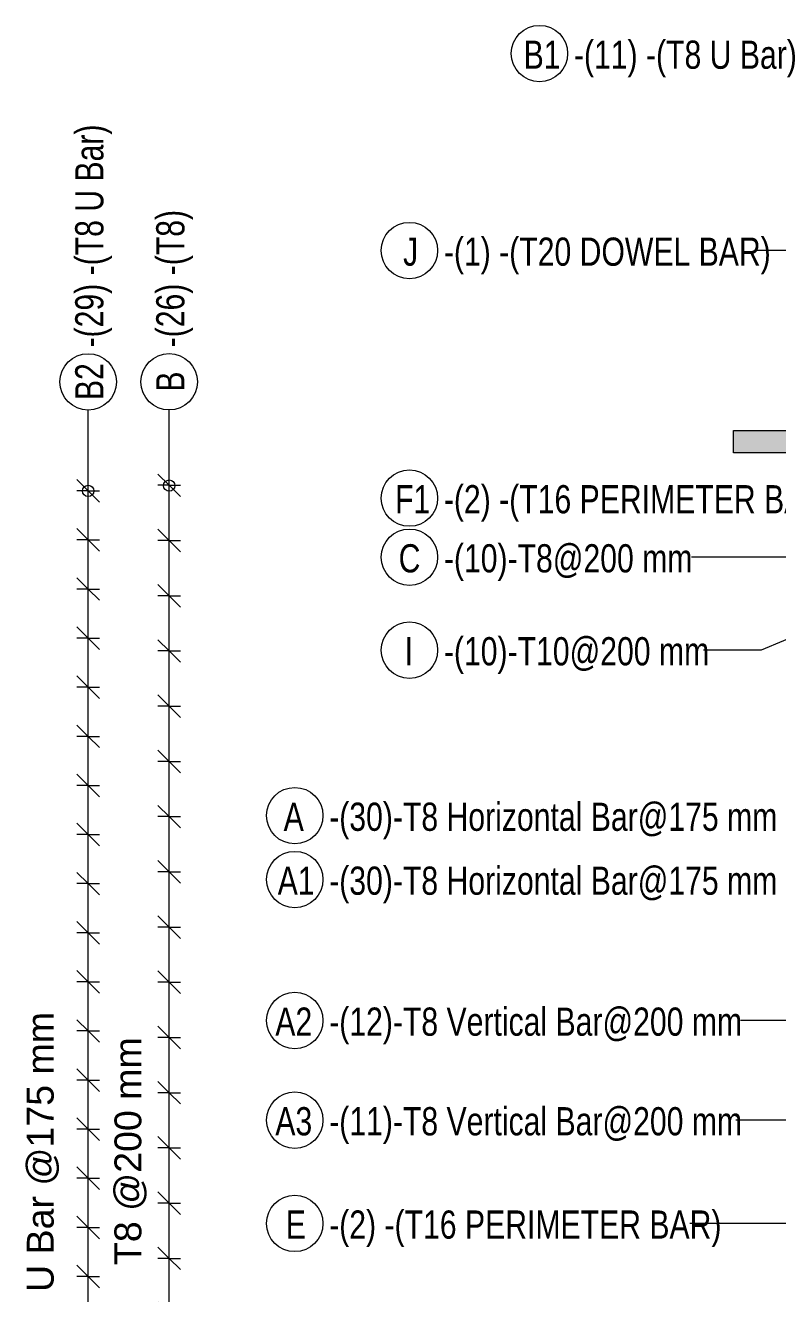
# Model space of a CAD drawing. Header units: millimetres. Extents: x 15401 to 36280, y -2060 to 13564.
# Drawn here: x 15401 to 18068, y 734 to 5231 of the extents above; entities that cross this region are included whole.
import ezdxf

# ---------------------------------------------------------------- set-up
doc = ezdxf.new("R2010")
doc.units = ezdxf.units.MM
for name, color, linetype, lineweight in [('A-ANNO-DIMS', 211, 'Continuous', 9), ('A-ANNO-DIMS-40', 211, 'Continuous', 9), ('G-ANNO-SYMB', 111, 'Continuous', 9), ('S-RBAR-IDEN', 171, 'Continuous', 9)]:
    doc.layers.add(name, color=color, linetype=linetype, lineweight=lineweight)
doc.styles.add('Arial_1', font='arial.ttf', dxfattribs={"height": 95.25})
doc.styles.add('Nirmala UI Semilight', font='NirmalaS.ttf', dxfattribs={"width": 0.8, "height": 100})
doc.dimstyles.new('Arrow_Filled_-_2_5_NI_UI_1', dxfattribs={"dimscale": 304.8, "dimtxt": 104.736395, "dimasz": 0.262467, "dimexe": 0.131234, "dimexo": 0.0625, "dimgap": 0.131234, "dimtad": 1, "dimdec": 4, "dimzin": 0, "dimdsep": 46, "dimtxsty": 'Arial_1', "dimblk1": 'OBLIQUE', "dimblk2": 'OBLIQUE', "dimsah": 1, "dimcen": 0.09, "dimazin": 0, "dimtfac": 1, "dimtdec": 4, "dimtix": 1, "dimtmove": 0, "dimatfit": 3, "dimfxl": 0.131234, "dimfxlon": 1, "dimtvp": 1, "dimtolj": 1, "dimtzin": 0, "dimarcsym": 2})

# ---------------------------------------------------------------- blocks, each defined once
blk = doc.blocks.new('Detail View - M_Section Tail - Filled Horizontal-14034-Elevation Front 1')
at = {"layer": 'G-ANNO-SYMB'}
blk.add_hatch(color=256, dxfattribs=at).paths.add_polyline_path([(18271.9, 3714.8), (18271.9, 3794.8), (17911.9, 3794.8), (17911.9, 3714.8)])
for p, q in [((17911.9, 3714.8), (17911.9, 3794.8)), ((17911.9, 3794.8), (18271.9, 3794.8)), ((18271.9, 3794.8), (18271.9, 3714.8)), ((18271.9, 3714.8), (17911.9, 3714.8))]:
    blk.add_line(p, q, dxfattribs=at)
blk = doc.blocks.new('M_Rebar Tag_rfa MARK - ARROW-794226-Elevation Front 1')
at = {"layer": 'S-RBAR-IDEN'}
blk.add_circle((20794.5, 4678.6), 100, dxfattribs=at)
blk = doc.blocks.new('M_Rebar Tag_rfa Dimension - ARROW-793927-Elevation Front 1')
at = {"layer": 'S-RBAR-IDEN'}
blk.add_circle((16356.2, 2428.7), 100, dxfattribs=at)
blk = doc.blocks.new('M_Rebar Tag_rfa MARK - DOT 1 MM-794228-Elevation Front 1')
at = {"layer": 'S-RBAR-IDEN'}
blk.add_circle((17312.2, -1959.5), 100, dxfattribs=at)
blk = doc.blocks.new('DIMBLOCK103-Elevation Front 1')
at = {"layer": 'A-ANNO-DIMS-40'}
for p, q in [((15910.8, 858.8), (15870.8, 898.8)), ((15910.8, 858.8), (15870.8, 858.8)), ((15910.8, 663), (15910.8, 858.8)), ((15910.8, 858.8), (15950.8, 818.8)), ((15910.8, 858.8), (15950.8, 858.8)), ((15910.8, 663), (15870.8, 703)), ((15910.8, 663), (15870.8, 663)), ((15910.8, 663), (15950.8, 623)), ((15910.8, 663), (15950.8, 663))]:
    blk.add_line(p, q, dxfattribs=at)
blk = doc.blocks.new('_Oblique')
at = {"color": 0, "linetype": 'ByBlock', "lineweight": -2}
blk.add_line((-0.5, -0.5), (0.5, 0.5), dxfattribs=at)
blk = doc.blocks.new('DIMBLOCK104-Elevation Front 1')
at = {"layer": 'A-ANNO-DIMS-40'}
for p, q in [((15910.8, 1054.6), (15870.8, 1094.6)), ((15910.8, 1054.6), (15870.8, 1054.6)), ((15910.8, 858.8), (15910.8, 1054.6)), ((15910.8, 1054.6), (15950.8, 1014.6)), ((15910.8, 1054.6), (15950.8, 1054.6)), ((15910.8, 858.8), (15870.8, 898.8)), ((15910.8, 858.8), (15870.8, 858.8)), ((15910.8, 858.8), (15950.8, 818.8)), ((15910.8, 858.8), (15950.8, 858.8))]:
    blk.add_line(p, q, dxfattribs=at)
blk = doc.blocks.new('DIMBLOCK105-Elevation Front 1')
at = {"layer": 'A-ANNO-DIMS-40'}
for p, q in [((15910.8, 1250.4), (15870.8, 1290.4)), ((15910.8, 1250.4), (15870.8, 1250.4)), ((15910.8, 1054.6), (15910.8, 1250.4)), ((15910.8, 1250.4), (15950.8, 1210.4)), ((15910.8, 1250.4), (15950.8, 1250.4)), ((15910.8, 1054.6), (15870.8, 1094.6)), ((15910.8, 1054.6), (15870.8, 1054.6)), ((15910.8, 1054.6), (15950.8, 1014.6)), ((15910.8, 1054.6), (15950.8, 1054.6))]:
    blk.add_line(p, q, dxfattribs=at)
blk = doc.blocks.new('DIMBLOCK106-Elevation Front 1')
at = {"layer": 'A-ANNO-DIMS-40'}
for p, q in [((15910.8, 1446.2), (15870.8, 1486.2)), ((15910.8, 1446.2), (15870.8, 1446.2)), ((15910.8, 1250.4), (15910.8, 1446.2)), ((15910.8, 1446.2), (15950.8, 1406.2)), ((15910.8, 1446.2), (15950.8, 1446.2)), ((15910.8, 1250.4), (15870.8, 1290.4)), ((15910.8, 1250.4), (15870.8, 1250.4)), ((15910.8, 1250.4), (15950.8, 1210.4)), ((15910.8, 1250.4), (15950.8, 1250.4))]:
    blk.add_line(p, q, dxfattribs=at)
blk = doc.blocks.new('DIMBLOCK107-Elevation Front 1')
at = {"layer": 'A-ANNO-DIMS-40'}
for p, q in [((15910.8, 1642), (15870.8, 1682)), ((15910.8, 1642), (15870.8, 1642)), ((15910.8, 1446.2), (15910.8, 1642)), ((15910.8, 1642), (15950.8, 1602)), ((15910.8, 1642), (15950.8, 1642)), ((15910.8, 1446.2), (15870.8, 1486.2)), ((15910.8, 1446.2), (15870.8, 1446.2)), ((15910.8, 1446.2), (15950.8, 1406.2)), ((15910.8, 1446.2), (15950.8, 1446.2))]:
    blk.add_line(p, q, dxfattribs=at)
blk = doc.blocks.new('DIMBLOCK108-Elevation Front 1')
at = {"layer": 'A-ANNO-DIMS-40'}
for p, q in [((15910.8, 1837.8), (15870.8, 1877.8)), ((15910.8, 1837.8), (15870.8, 1837.8)), ((15910.8, 1642), (15910.8, 1837.8)), ((15910.8, 1837.8), (15950.8, 1797.8)), ((15910.8, 1837.8), (15950.8, 1837.8)), ((15910.8, 1642), (15870.8, 1682)), ((15910.8, 1642), (15870.8, 1642)), ((15910.8, 1642), (15950.8, 1602)), ((15910.8, 1642), (15950.8, 1642))]:
    blk.add_line(p, q, dxfattribs=at)
blk = doc.blocks.new('DIMBLOCK109-Elevation Front 1')
at = {"layer": 'A-ANNO-DIMS-40'}
for p, q in [((15910.8, 2033.6), (15870.8, 2073.6)), ((15910.8, 2033.6), (15870.8, 2033.6)), ((15910.8, 1837.8), (15910.8, 2033.6)), ((15910.8, 2033.6), (15950.8, 1993.6)), ((15910.8, 2033.6), (15950.8, 2033.6)), ((15910.8, 1837.8), (15870.8, 1877.8)), ((15910.8, 1837.8), (15870.8, 1837.8)), ((15910.8, 1837.8), (15950.8, 1797.8)), ((15910.8, 1837.8), (15950.8, 1837.8))]:
    blk.add_line(p, q, dxfattribs=at)
blk = doc.blocks.new('DIMBLOCK110-Elevation Front 1')
at = {"layer": 'A-ANNO-DIMS-40'}
for p, q in [((15910.8, 2229.4), (15870.8, 2269.4)), ((15910.8, 2229.4), (15870.8, 2229.4)), ((15910.8, 2033.6), (15910.8, 2229.4)), ((15910.8, 2229.4), (15950.8, 2189.4)), ((15910.8, 2229.4), (15950.8, 2229.4)), ((15910.8, 2033.6), (15870.8, 2073.6)), ((15910.8, 2033.6), (15870.8, 2033.6)), ((15910.8, 2033.6), (15950.8, 1993.6)), ((15910.8, 2033.6), (15950.8, 2033.6))]:
    blk.add_line(p, q, dxfattribs=at)
blk = doc.blocks.new('DIMBLOCK111-Elevation Front 1')
at = {"layer": 'A-ANNO-DIMS-40'}
for p, q in [((15910.8, 2425.2), (15870.8, 2465.2)), ((15910.8, 2425.2), (15870.8, 2425.2)), ((15910.8, 2229.4), (15910.8, 2425.2)), ((15910.8, 2425.2), (15950.8, 2385.2)), ((15910.8, 2425.2), (15950.8, 2425.2)), ((15910.8, 2229.4), (15870.8, 2269.4)), ((15910.8, 2229.4), (15870.8, 2229.4)), ((15910.8, 2229.4), (15950.8, 2189.4)), ((15910.8, 2229.4), (15950.8, 2229.4))]:
    blk.add_line(p, q, dxfattribs=at)
blk = doc.blocks.new('DIMBLOCK112-Elevation Front 1')
at = {"layer": 'A-ANNO-DIMS-40'}
for p, q in [((15910.8, 2621), (15870.8, 2661)), ((15910.8, 2621), (15870.8, 2621)), ((15910.8, 2425.2), (15910.8, 2621)), ((15910.8, 2621), (15950.8, 2581)), ((15910.8, 2621), (15950.8, 2621)), ((15910.8, 2425.2), (15870.8, 2465.2)), ((15910.8, 2425.2), (15870.8, 2425.2)), ((15910.8, 2425.2), (15950.8, 2385.2)), ((15910.8, 2425.2), (15950.8, 2425.2))]:
    blk.add_line(p, q, dxfattribs=at)
blk = doc.blocks.new('DIMBLOCK113-Elevation Front 1')
at = {"layer": 'A-ANNO-DIMS-40'}
for p, q in [((15910.8, 2816.8), (15870.8, 2856.8)), ((15910.8, 2816.8), (15870.8, 2816.8)), ((15910.8, 2621), (15910.8, 2816.8)), ((15910.8, 2816.8), (15950.8, 2776.8)), ((15910.8, 2816.8), (15950.8, 2816.8)), ((15910.8, 2621), (15870.8, 2661)), ((15910.8, 2621), (15870.8, 2621)), ((15910.8, 2621), (15950.8, 2581)), ((15910.8, 2621), (15950.8, 2621))]:
    blk.add_line(p, q, dxfattribs=at)
blk = doc.blocks.new('DIMBLOCK114-Elevation Front 1')
at = {"layer": 'A-ANNO-DIMS-40'}
for p, q in [((15910.8, 3012.6), (15870.8, 3052.6)), ((15910.8, 3012.6), (15870.8, 3012.6)), ((15910.8, 2816.8), (15910.8, 3012.6)), ((15910.8, 3012.6), (15950.8, 2972.6)), ((15910.8, 3012.6), (15950.8, 3012.6)), ((15910.8, 2816.8), (15870.8, 2856.8)), ((15910.8, 2816.8), (15870.8, 2816.8)), ((15910.8, 2816.8), (15950.8, 2776.8)), ((15910.8, 2816.8), (15950.8, 2816.8))]:
    blk.add_line(p, q, dxfattribs=at)
blk = doc.blocks.new('DIMBLOCK115-Elevation Front 1')
at = {"layer": 'A-ANNO-DIMS-40'}
for p, q in [((15910.8, 3208.4), (15870.8, 3248.4)), ((15910.8, 3208.4), (15870.8, 3208.4)), ((15910.8, 3012.6), (15910.8, 3208.4)), ((15910.8, 3208.4), (15950.8, 3168.4)), ((15910.8, 3208.4), (15950.8, 3208.4)), ((15910.8, 3012.6), (15870.8, 3052.6)), ((15910.8, 3012.6), (15870.8, 3012.6)), ((15910.8, 3012.6), (15950.8, 2972.6)), ((15910.8, 3012.6), (15950.8, 3012.6))]:
    blk.add_line(p, q, dxfattribs=at)
blk = doc.blocks.new('DIMBLOCK116-Elevation Front 1')
at = {"layer": 'A-ANNO-DIMS-40'}
for p, q in [((15910.8, 3404.2), (15870.8, 3444.2)), ((15910.8, 3404.2), (15870.8, 3404.2)), ((15910.8, 3208.4), (15910.8, 3404.2)), ((15910.8, 3404.2), (15950.8, 3364.2)), ((15910.8, 3404.2), (15950.8, 3404.2)), ((15910.8, 3208.4), (15870.8, 3248.4)), ((15910.8, 3208.4), (15870.8, 3208.4)), ((15910.8, 3208.4), (15950.8, 3168.4)), ((15910.8, 3208.4), (15950.8, 3208.4))]:
    blk.add_line(p, q, dxfattribs=at)
blk = doc.blocks.new('DIMBLOCK117-Elevation Front 1')
at = {"layer": 'A-ANNO-DIMS-40'}
for p, q in [((15910.8, 3600), (15870.8, 3640)), ((15910.8, 3600), (15870.8, 3600)), ((15910.8, 3404.2), (15910.8, 3600)), ((15910.8, 3600), (15950.8, 3560)), ((15910.8, 3600), (15950.8, 3600)), ((15910.8, 3404.2), (15870.8, 3444.2)), ((15910.8, 3404.2), (15870.8, 3404.2)), ((15910.8, 3404.2), (15950.8, 3364.2)), ((15910.8, 3404.2), (15950.8, 3404.2))]:
    blk.add_line(p, q, dxfattribs=at)
blk = doc.blocks.new('DIMBLOCK118-Elevation Front 1')
at = {"layer": 'A-ANNO-DIMS-40'}
for p, q in [((15910.8, 3600), (15870.8, 3640)), ((15910.8, 3600), (15870.8, 3600)), ((15910.8, -1295), (15910.8, 3600)), ((15910.8, 3404.2), (15910.8, 3600)), ((15910.8, 3600), (15950.8, 3560)), ((15910.8, 3600), (15950.8, 3600)), ((15910.8, 3404.2), (15870.8, 3444.2)), ((15910.8, 3404.2), (15870.8, 3404.2)), ((15910.8, 3208.4), (15910.8, 3404.2)), ((15910.8, 3404.2), (15950.8, 3364.2)), ((15910.8, 3404.2), (15950.8, 3404.2)), ((15910.8, 3208.4), (15870.8, 3248.4)), ((15910.8, 3208.4), (15870.8, 3208.4)), ((15910.8, 3012.6), (15910.8, 3208.4)), ((15910.8, 3208.4), (15950.8, 3168.4)), ((15910.8, 3208.4), (15950.8, 3208.4)), ((15910.8, 3012.6), (15870.8, 3052.6)), ((15910.8, 3012.6), (15870.8, 3012.6)), ((15910.8, 2816.8), (15910.8, 3012.6)), ((15910.8, 3012.6), (15950.8, 2972.6)), ((15910.8, 3012.6), (15950.8, 3012.6)), ((15910.8, 2816.8), (15870.8, 2856.8)), ((15910.8, 2816.8), (15870.8, 2816.8)), ((15910.8, 2621), (15910.8, 2816.8)), ((15910.8, 2816.8), (15950.8, 2776.8)), ((15910.8, 2816.8), (15950.8, 2816.8)), ((15910.8, 2621), (15870.8, 2661)), ((15910.8, 2621), (15870.8, 2621)), ((15910.8, 2425.2), (15910.8, 2621)), ((15910.8, 2621), (15950.8, 2581)), ((15910.8, 2621), (15950.8, 2621)), ((15910.8, 2425.2), (15870.8, 2465.2)), ((15910.8, 2425.2), (15870.8, 2425.2)), ((15910.8, 2229.4), (15910.8, 2425.2)), ((15910.8, 2425.2), (15950.8, 2385.2)), ((15910.8, 2425.2), (15950.8, 2425.2)), ((15910.8, 2229.4), (15870.8, 2269.4)), ((15910.8, 2229.4), (15870.8, 2229.4)), ((15910.8, 2033.6), (15910.8, 2229.4)), ((15910.8, 2229.4), (15950.8, 2189.4)), ((15910.8, 2229.4), (15950.8, 2229.4)), ((15910.8, 2033.6), (15870.8, 2073.6)), ((15910.8, 2033.6), (15870.8, 2033.6)), ((15910.8, 1837.8), (15910.8, 2033.6)), ((15910.8, 2033.6), (15950.8, 1993.6)), ((15910.8, 2033.6), (15950.8, 2033.6)), ((15910.8, 1837.8), (15870.8, 1877.8)), ((15910.8, 1837.8), (15870.8, 1837.8)), ((15910.8, 1642), (15910.8, 1837.8)), ((15910.8, 1837.8), (15950.8, 1797.8)), ((15910.8, 1837.8), (15950.8, 1837.8)), ((15910.8, 1642), (15870.8, 1682)), ((15910.8, 1642), (15870.8, 1642)), ((15910.8, 1446.2), (15910.8, 1642)), ((15910.8, 1642), (15950.8, 1602)), ((15910.8, 1642), (15950.8, 1642)), ((15910.8, 1446.2), (15870.8, 1486.2)), ((15910.8, 1446.2), (15870.8, 1446.2)), ((15910.8, 1250.4), (15910.8, 1446.2)), ((15910.8, 1446.2), (15950.8, 1406.2)), ((15910.8, 1446.2), (15950.8, 1446.2)), ((15910.8, 1250.4), (15870.8, 1290.4)), ((15910.8, 1250.4), (15870.8, 1250.4)), ((15910.8, 1054.6), (15910.8, 1250.4)), ((15910.8, 1250.4), (15950.8, 1210.4)), ((15910.8, 1250.4), (15950.8, 1250.4)), ((15910.8, 1054.6), (15870.8, 1094.6)), ((15910.8, 1054.6), (15870.8, 1054.6)), ((15910.8, 858.8), (15910.8, 1054.6)), ((15910.8, 1054.6), (15950.8, 1014.6)), ((15910.8, 1054.6), (15950.8, 1054.6)), ((15910.8, 858.8), (15870.8, 898.8)), ((15910.8, 858.8), (15870.8, 858.8)), ((15910.8, 663), (15910.8, 858.8)), ((15910.8, 858.8), (15950.8, 818.8)), ((15910.8, 858.8), (15950.8, 858.8)), ((15910.8, 663), (15870.8, 703)), ((15910.8, 663), (15870.8, 663)), ((15910.8, 467.2), (15910.8, 663)), ((15910.8, 663), (15950.8, 623)), ((15910.8, 663), (15950.8, 663)), ((15910.8, 467.2), (15870.8, 507.2)), ((15910.8, 467.2), (15870.8, 467.2)), ((15910.8, 271.4), (15910.8, 467.2)), ((15910.8, 467.2), (15950.8, 427.2)), ((15910.8, 467.2), (15950.8, 467.2)), ((15910.8, 271.4), (15870.8, 311.4)), ((15910.8, 271.4), (15870.8, 271.4)), ((15910.8, 75.6), (15910.8, 271.4)), ((15910.8, 271.4), (15950.8, 231.4)), ((15910.8, 271.4), (15950.8, 271.4)), ((15910.8, 75.6), (15870.8, 115.6)), ((15910.8, 75.6), (15870.8, 75.6)), ((15910.8, -120.2), (15910.8, 75.6)), ((15910.8, 75.6), (15950.8, 35.6)), ((15910.8, 75.6), (15950.8, 75.6)), ((15910.8, -120.2), (15870.8, -80.2)), ((15910.8, -120.2), (15870.8, -120.2)), ((15910.8, -316), (15910.8, -120.2)), ((15910.8, -120.2), (15950.8, -160.2)), ((15910.8, -120.2), (15950.8, -120.2)), ((15910.8, -316), (15870.8, -276)), ((15910.8, -316), (15870.8, -316)), ((15910.8, -511.8), (15910.8, -316)), ((15910.8, -316), (15950.8, -356)), ((15910.8, -316), (15950.8, -316)), ((15910.8, -511.8), (15870.8, -471.8)), ((15910.8, -511.8), (15870.8, -511.8)), ((15910.8, -707.6), (15910.8, -511.8)), ((15910.8, -511.8), (15950.8, -551.8)), ((15910.8, -511.8), (15950.8, -511.8)), ((15910.8, -707.6), (15870.8, -667.6)), ((15910.8, -707.6), (15870.8, -707.6)), ((15910.8, -903.4), (15910.8, -707.6)), ((15910.8, -707.6), (15950.8, -747.6)), ((15910.8, -707.6), (15950.8, -707.6)), ((15910.8, -903.4), (15870.8, -863.4)), ((15910.8, -903.4), (15870.8, -903.4)), ((15910.8, -1099.2), (15910.8, -903.4)), ((15910.8, -903.4), (15950.8, -943.4)), ((15910.8, -903.4), (15950.8, -903.4)), ((15910.8, -1099.2), (15870.8, -1059.2)), ((15910.8, -1099.2), (15870.8, -1099.2)), ((15910.8, -1295), (15910.8, -1099.2)), ((15910.8, -1099.2), (15950.8, -1139.2)), ((15910.8, -1099.2), (15950.8, -1099.2)), ((15910.8, -1295), (15870.8, -1255)), ((15910.8, -1295), (15870.8, -1295)), ((15910.8, -1295), (15950.8, -1335)), ((15910.8, -1295), (15950.8, -1295))]:
    blk.add_line(p, q, dxfattribs=at)
blk = doc.blocks.new('_None')
blk = doc.blocks.new('DIMBLOCK130-Elevation Front 1')
at = {"layer": 'A-ANNO-DIMS-40'}
for p, q in [((15623.9, 794.5), (15583.9, 834.5)), ((15623.9, 794.5), (15583.9, 794.5)), ((15623.9, 620.4), (15623.9, 794.5)), ((15623.9, 794.5), (15663.9, 754.5)), ((15623.9, 794.5), (15663.9, 794.5)), ((15623.9, 620.4), (15583.9, 660.4)), ((15623.9, 620.4), (15583.9, 620.4)), ((15623.9, 620.4), (15663.9, 580.4)), ((15623.9, 620.4), (15663.9, 620.4))]:
    blk.add_line(p, q, dxfattribs=at)
blk = doc.blocks.new('DIMBLOCK131-Elevation Front 1')
at = {"layer": 'A-ANNO-DIMS-40'}
for p, q in [((15623.9, 968.6), (15583.9, 1008.6)), ((15623.9, 968.6), (15583.9, 968.6)), ((15623.9, 794.5), (15623.9, 968.6)), ((15623.9, 968.6), (15663.9, 928.6)), ((15623.9, 968.6), (15663.9, 968.6)), ((15623.9, 794.5), (15583.9, 834.5)), ((15623.9, 794.5), (15583.9, 794.5)), ((15623.9, 794.5), (15663.9, 754.5)), ((15623.9, 794.5), (15663.9, 794.5))]:
    blk.add_line(p, q, dxfattribs=at)
blk = doc.blocks.new('DIMBLOCK132-Elevation Front 1')
at = {"layer": 'A-ANNO-DIMS-40'}
for p, q in [((15623.9, 1142.8), (15583.9, 1182.8)), ((15623.9, 1142.8), (15583.9, 1142.8)), ((15623.9, 968.6), (15623.9, 1142.8)), ((15623.9, 1142.8), (15663.9, 1102.8)), ((15623.9, 1142.8), (15663.9, 1142.8)), ((15623.9, 968.6), (15583.9, 1008.6)), ((15623.9, 968.6), (15583.9, 968.6)), ((15623.9, 968.6), (15663.9, 928.6)), ((15623.9, 968.6), (15663.9, 968.6))]:
    blk.add_line(p, q, dxfattribs=at)
blk = doc.blocks.new('DIMBLOCK133-Elevation Front 1')
at = {"layer": 'A-ANNO-DIMS-40'}
for p, q in [((15623.9, 1316.9), (15583.9, 1356.9)), ((15623.9, 1316.9), (15583.9, 1316.9)), ((15623.9, 1142.8), (15623.9, 1316.9)), ((15623.9, 1316.9), (15663.9, 1276.9)), ((15623.9, 1316.9), (15663.9, 1316.9)), ((15623.9, 1142.8), (15583.9, 1182.8)), ((15623.9, 1142.8), (15583.9, 1142.8)), ((15623.9, 1142.8), (15663.9, 1102.8)), ((15623.9, 1142.8), (15663.9, 1142.8))]:
    blk.add_line(p, q, dxfattribs=at)
blk = doc.blocks.new('DIMBLOCK134-Elevation Front 1')
at = {"layer": 'A-ANNO-DIMS-40'}
for p, q in [((15623.9, 1491), (15583.9, 1531)), ((15623.9, 1491), (15583.9, 1491)), ((15623.9, 1316.9), (15623.9, 1491)), ((15623.9, 1491), (15663.9, 1451)), ((15623.9, 1491), (15663.9, 1491)), ((15623.9, 1316.9), (15583.9, 1356.9)), ((15623.9, 1316.9), (15583.9, 1316.9)), ((15623.9, 1316.9), (15663.9, 1276.9)), ((15623.9, 1316.9), (15663.9, 1316.9))]:
    blk.add_line(p, q, dxfattribs=at)
blk = doc.blocks.new('DIMBLOCK135-Elevation Front 1')
at = {"layer": 'A-ANNO-DIMS-40'}
for p, q in [((15623.9, 1665.1), (15583.9, 1705.1)), ((15623.9, 1665.1), (15583.9, 1665.1)), ((15623.9, 1491), (15623.9, 1665.1)), ((15623.9, 1665.1), (15663.9, 1625.1)), ((15623.9, 1665.1), (15663.9, 1665.1)), ((15623.9, 1491), (15583.9, 1531)), ((15623.9, 1491), (15583.9, 1491)), ((15623.9, 1491), (15663.9, 1451)), ((15623.9, 1491), (15663.9, 1491))]:
    blk.add_line(p, q, dxfattribs=at)
blk = doc.blocks.new('DIMBLOCK136-Elevation Front 1')
at = {"layer": 'A-ANNO-DIMS-40'}
for p, q in [((15623.9, 1839.3), (15583.9, 1879.3)), ((15623.9, 1839.3), (15583.9, 1839.3)), ((15623.9, 1665.1), (15623.9, 1839.3)), ((15623.9, 1839.3), (15663.9, 1799.3)), ((15623.9, 1839.3), (15663.9, 1839.3)), ((15623.9, 1665.1), (15583.9, 1705.1)), ((15623.9, 1665.1), (15583.9, 1665.1)), ((15623.9, 1665.1), (15663.9, 1625.1)), ((15623.9, 1665.1), (15663.9, 1665.1))]:
    blk.add_line(p, q, dxfattribs=at)
blk = doc.blocks.new('DIMBLOCK137-Elevation Front 1')
at = {"layer": 'A-ANNO-DIMS-40'}
for p, q in [((15623.9, 2013.4), (15583.9, 2053.4)), ((15623.9, 2013.4), (15583.9, 2013.4)), ((15623.9, 1839.3), (15623.9, 2013.4)), ((15623.9, 2013.4), (15663.9, 1973.4)), ((15623.9, 2013.4), (15663.9, 2013.4)), ((15623.9, 1839.3), (15583.9, 1879.3)), ((15623.9, 1839.3), (15583.9, 1839.3)), ((15623.9, 1839.3), (15663.9, 1799.3)), ((15623.9, 1839.3), (15663.9, 1839.3))]:
    blk.add_line(p, q, dxfattribs=at)
blk = doc.blocks.new('DIMBLOCK138-Elevation Front 1')
at = {"layer": 'A-ANNO-DIMS-40'}
for p, q in [((15623.9, 2187.5), (15583.9, 2227.5)), ((15623.9, 2187.5), (15583.9, 2187.5)), ((15623.9, 2013.4), (15623.9, 2187.5)), ((15623.9, 2187.5), (15663.9, 2147.5)), ((15623.9, 2187.5), (15663.9, 2187.5)), ((15623.9, 2013.4), (15583.9, 2053.4)), ((15623.9, 2013.4), (15583.9, 2013.4)), ((15623.9, 2013.4), (15663.9, 1973.4)), ((15623.9, 2013.4), (15663.9, 2013.4))]:
    blk.add_line(p, q, dxfattribs=at)
blk = doc.blocks.new('DIMBLOCK139-Elevation Front 1')
at = {"layer": 'A-ANNO-DIMS-40'}
for p, q in [((15623.9, 2361.6), (15583.9, 2401.6)), ((15623.9, 2361.6), (15583.9, 2361.6)), ((15623.9, 2187.5), (15623.9, 2361.6)), ((15623.9, 2361.6), (15663.9, 2321.6)), ((15623.9, 2361.6), (15663.9, 2361.6)), ((15623.9, 2187.5), (15583.9, 2227.5)), ((15623.9, 2187.5), (15583.9, 2187.5)), ((15623.9, 2187.5), (15663.9, 2147.5)), ((15623.9, 2187.5), (15663.9, 2187.5))]:
    blk.add_line(p, q, dxfattribs=at)
blk = doc.blocks.new('DIMBLOCK140-Elevation Front 1')
at = {"layer": 'A-ANNO-DIMS-40'}
for p, q in [((15623.9, 2535.8), (15583.9, 2575.8)), ((15623.9, 2535.8), (15583.9, 2535.8)), ((15623.9, 2361.6), (15623.9, 2535.8)), ((15623.9, 2535.8), (15663.9, 2495.8)), ((15623.9, 2535.8), (15663.9, 2535.8)), ((15623.9, 2361.6), (15583.9, 2401.6)), ((15623.9, 2361.6), (15583.9, 2361.6)), ((15623.9, 2361.6), (15663.9, 2321.6)), ((15623.9, 2361.6), (15663.9, 2361.6))]:
    blk.add_line(p, q, dxfattribs=at)
blk = doc.blocks.new('DIMBLOCK141-Elevation Front 1')
at = {"layer": 'A-ANNO-DIMS-40'}
for p, q in [((15623.9, 2709.9), (15583.9, 2749.9)), ((15623.9, 2709.9), (15583.9, 2709.9)), ((15623.9, 2535.8), (15623.9, 2709.9)), ((15623.9, 2709.9), (15663.9, 2669.9)), ((15623.9, 2709.9), (15663.9, 2709.9)), ((15623.9, 2535.8), (15583.9, 2575.8)), ((15623.9, 2535.8), (15583.9, 2535.8)), ((15623.9, 2535.8), (15663.9, 2495.8)), ((15623.9, 2535.8), (15663.9, 2535.8))]:
    blk.add_line(p, q, dxfattribs=at)
blk = doc.blocks.new('DIMBLOCK142-Elevation Front 1')
at = {"layer": 'A-ANNO-DIMS-40'}
for p, q in [((15623.9, 2884), (15583.9, 2924)), ((15623.9, 2884), (15583.9, 2884)), ((15623.9, 2709.9), (15623.9, 2884)), ((15623.9, 2884), (15663.9, 2844)), ((15623.9, 2884), (15663.9, 2884)), ((15623.9, 2709.9), (15583.9, 2749.9)), ((15623.9, 2709.9), (15583.9, 2709.9)), ((15623.9, 2709.9), (15663.9, 2669.9)), ((15623.9, 2709.9), (15663.9, 2709.9))]:
    blk.add_line(p, q, dxfattribs=at)
blk = doc.blocks.new('DIMBLOCK143-Elevation Front 1')
at = {"layer": 'A-ANNO-DIMS-40'}
for p, q in [((15623.9, 3058.1), (15583.9, 3098.1)), ((15623.9, 3058.1), (15583.9, 3058.1)), ((15623.9, 2884), (15623.9, 3058.1)), ((15623.9, 3058.1), (15663.9, 3018.1)), ((15623.9, 3058.1), (15663.9, 3058.1)), ((15623.9, 2884), (15583.9, 2924)), ((15623.9, 2884), (15583.9, 2884)), ((15623.9, 2884), (15663.9, 2844)), ((15623.9, 2884), (15663.9, 2884))]:
    blk.add_line(p, q, dxfattribs=at)
blk = doc.blocks.new('DIMBLOCK144-Elevation Front 1')
at = {"layer": 'A-ANNO-DIMS-40'}
for p, q in [((15623.9, 3232.3), (15583.9, 3272.3)), ((15623.9, 3232.3), (15583.9, 3232.3)), ((15623.9, 3058.1), (15623.9, 3232.3)), ((15623.9, 3232.3), (15663.9, 3192.3)), ((15623.9, 3232.3), (15663.9, 3232.3)), ((15623.9, 3058.1), (15583.9, 3098.1)), ((15623.9, 3058.1), (15583.9, 3058.1)), ((15623.9, 3058.1), (15663.9, 3018.1)), ((15623.9, 3058.1), (15663.9, 3058.1))]:
    blk.add_line(p, q, dxfattribs=at)
blk = doc.blocks.new('DIMBLOCK145-Elevation Front 1')
at = {"layer": 'A-ANNO-DIMS-40'}
for p, q in [((15623.9, 3406.4), (15583.9, 3446.4)), ((15623.9, 3406.4), (15583.9, 3406.4)), ((15623.9, 3232.3), (15623.9, 3406.4)), ((15623.9, 3406.4), (15663.9, 3366.4)), ((15623.9, 3406.4), (15663.9, 3406.4)), ((15623.9, 3232.3), (15583.9, 3272.3)), ((15623.9, 3232.3), (15583.9, 3232.3)), ((15623.9, 3232.3), (15663.9, 3192.3)), ((15623.9, 3232.3), (15663.9, 3232.3))]:
    blk.add_line(p, q, dxfattribs=at)
blk = doc.blocks.new('DIMBLOCK146-Elevation Front 1')
at = {"layer": 'A-ANNO-DIMS-40'}
for p, q in [((15623.9, 3580.5), (15583.9, 3620.5)), ((15623.9, 3580.5), (15583.9, 3580.5)), ((15623.9, 3406.4), (15623.9, 3580.5)), ((15623.9, 3580.5), (15663.9, 3540.5)), ((15623.9, 3580.5), (15663.9, 3580.5)), ((15623.9, 3406.4), (15583.9, 3446.4)), ((15623.9, 3406.4), (15583.9, 3406.4)), ((15623.9, 3406.4), (15663.9, 3366.4)), ((15623.9, 3406.4), (15663.9, 3406.4))]:
    blk.add_line(p, q, dxfattribs=at)
blk = doc.blocks.new('DIMBLOCK147-Elevation Front 1')
at = {"layer": 'A-ANNO-DIMS-40'}
for p, q in [((15623.9, 3580.5), (15583.9, 3620.5)), ((15623.9, 3580.5), (15583.9, 3580.5)), ((15623.9, -1295), (15623.9, 3580.5)), ((15623.9, 3406.4), (15623.9, 3580.5)), ((15623.9, 3580.5), (15663.9, 3540.5)), ((15623.9, 3580.5), (15663.9, 3580.5)), ((15623.9, 3406.4), (15583.9, 3446.4)), ((15623.9, 3406.4), (15583.9, 3406.4)), ((15623.9, 3232.3), (15623.9, 3406.4)), ((15623.9, 3406.4), (15663.9, 3366.4)), ((15623.9, 3406.4), (15663.9, 3406.4)), ((15623.9, 3232.3), (15583.9, 3272.3)), ((15623.9, 3232.3), (15583.9, 3232.3)), ((15623.9, 3058.1), (15623.9, 3232.3)), ((15623.9, 3232.3), (15663.9, 3192.3)), ((15623.9, 3232.3), (15663.9, 3232.3)), ((15623.9, 3058.1), (15583.9, 3098.1)), ((15623.9, 3058.1), (15583.9, 3058.1)), ((15623.9, 2884), (15623.9, 3058.1)), ((15623.9, 3058.1), (15663.9, 3018.1)), ((15623.9, 3058.1), (15663.9, 3058.1)), ((15623.9, 2884), (15583.9, 2924)), ((15623.9, 2884), (15583.9, 2884)), ((15623.9, 2709.9), (15623.9, 2884)), ((15623.9, 2884), (15663.9, 2844)), ((15623.9, 2884), (15663.9, 2884)), ((15623.9, 2709.9), (15583.9, 2749.9)), ((15623.9, 2709.9), (15583.9, 2709.9)), ((15623.9, 2535.8), (15623.9, 2709.9)), ((15623.9, 2709.9), (15663.9, 2669.9)), ((15623.9, 2709.9), (15663.9, 2709.9)), ((15623.9, 2535.8), (15583.9, 2575.8)), ((15623.9, 2535.8), (15583.9, 2535.8)), ((15623.9, 2361.6), (15623.9, 2535.8)), ((15623.9, 2535.8), (15663.9, 2495.8)), ((15623.9, 2535.8), (15663.9, 2535.8)), ((15623.9, 2361.6), (15583.9, 2401.6)), ((15623.9, 2361.6), (15583.9, 2361.6)), ((15623.9, 2187.5), (15623.9, 2361.6)), ((15623.9, 2361.6), (15663.9, 2321.6)), ((15623.9, 2361.6), (15663.9, 2361.6)), ((15623.9, 2187.5), (15583.9, 2227.5)), ((15623.9, 2187.5), (15583.9, 2187.5)), ((15623.9, 2013.4), (15623.9, 2187.5)), ((15623.9, 2187.5), (15663.9, 2147.5)), ((15623.9, 2187.5), (15663.9, 2187.5)), ((15623.9, 2013.4), (15583.9, 2053.4)), ((15623.9, 2013.4), (15583.9, 2013.4)), ((15623.9, 1839.3), (15623.9, 2013.4)), ((15623.9, 2013.4), (15663.9, 1973.4)), ((15623.9, 2013.4), (15663.9, 2013.4)), ((15623.9, 1839.3), (15583.9, 1879.3)), ((15623.9, 1839.3), (15583.9, 1839.3)), ((15623.9, 1665.1), (15623.9, 1839.3)), ((15623.9, 1839.3), (15663.9, 1799.3)), ((15623.9, 1839.3), (15663.9, 1839.3)), ((15623.9, 1665.1), (15583.9, 1705.1)), ((15623.9, 1665.1), (15583.9, 1665.1)), ((15623.9, 1491), (15623.9, 1665.1)), ((15623.9, 1665.1), (15663.9, 1625.1)), ((15623.9, 1665.1), (15663.9, 1665.1)), ((15623.9, 1491), (15583.9, 1531)), ((15623.9, 1491), (15583.9, 1491)), ((15623.9, 1316.9), (15623.9, 1491)), ((15623.9, 1491), (15663.9, 1451)), ((15623.9, 1491), (15663.9, 1491)), ((15623.9, 1316.9), (15583.9, 1356.9)), ((15623.9, 1316.9), (15583.9, 1316.9)), ((15623.9, 1142.8), (15623.9, 1316.9)), ((15623.9, 1316.9), (15663.9, 1276.9)), ((15623.9, 1316.9), (15663.9, 1316.9)), ((15623.9, 1142.8), (15583.9, 1182.8)), ((15623.9, 1142.8), (15583.9, 1142.8)), ((15623.9, 968.6), (15623.9, 1142.8)), ((15623.9, 1142.8), (15663.9, 1102.8)), ((15623.9, 1142.8), (15663.9, 1142.8)), ((15623.9, 968.6), (15583.9, 1008.6)), ((15623.9, 968.6), (15583.9, 968.6)), ((15623.9, 794.5), (15623.9, 968.6)), ((15623.9, 968.6), (15663.9, 928.6)), ((15623.9, 968.6), (15663.9, 968.6)), ((15623.9, 794.5), (15583.9, 834.5)), ((15623.9, 794.5), (15583.9, 794.5)), ((15623.9, 620.4), (15623.9, 794.5)), ((15623.9, 794.5), (15663.9, 754.5)), ((15623.9, 794.5), (15663.9, 794.5)), ((15623.9, 620.4), (15583.9, 660.4)), ((15623.9, 620.4), (15583.9, 620.4)), ((15623.9, 446.3), (15623.9, 620.4)), ((15623.9, 620.4), (15663.9, 580.4)), ((15623.9, 620.4), (15663.9, 620.4)), ((15623.9, 446.3), (15583.9, 486.3)), ((15623.9, 446.3), (15583.9, 446.3)), ((15623.9, 272.1), (15623.9, 446.3)), ((15623.9, 446.3), (15663.9, 406.3)), ((15623.9, 446.3), (15663.9, 446.3)), ((15623.9, 272.1), (15583.9, 312.1)), ((15623.9, 272.1), (15583.9, 272.1)), ((15623.9, 98), (15623.9, 272.1)), ((15623.9, 272.1), (15663.9, 232.1)), ((15623.9, 272.1), (15663.9, 272.1)), ((15623.9, 98), (15583.9, 138)), ((15623.9, 98), (15583.9, 98)), ((15623.9, -76.1), (15623.9, 98)), ((15623.9, 98), (15663.9, 58)), ((15623.9, 98), (15663.9, 98)), ((15623.9, -76.1), (15583.9, -36.1)), ((15623.9, -76.1), (15583.9, -76.1)), ((15623.9, -250.2), (15623.9, -76.1)), ((15623.9, -76.1), (15663.9, -116.1)), ((15623.9, -76.1), (15663.9, -76.1)), ((15623.9, -250.2), (15583.9, -210.2)), ((15623.9, -250.2), (15583.9, -250.2)), ((15623.9, -424.4), (15623.9, -250.2)), ((15623.9, -250.2), (15663.9, -290.2)), ((15623.9, -250.2), (15663.9, -250.2)), ((15623.9, -424.4), (15583.9, -384.4)), ((15623.9, -424.4), (15583.9, -424.4)), ((15623.9, -598.5), (15623.9, -424.4)), ((15623.9, -424.4), (15663.9, -464.4)), ((15623.9, -424.4), (15663.9, -424.4)), ((15623.9, -598.5), (15583.9, -558.5)), ((15623.9, -598.5), (15583.9, -598.5)), ((15623.9, -772.6), (15623.9, -598.5)), ((15623.9, -598.5), (15663.9, -638.5)), ((15623.9, -598.5), (15663.9, -598.5)), ((15623.9, -772.6), (15583.9, -732.6)), ((15623.9, -772.6), (15583.9, -772.6)), ((15623.9, -946.7), (15623.9, -772.6)), ((15623.9, -772.6), (15663.9, -812.6)), ((15623.9, -772.6), (15663.9, -772.6)), ((15623.9, -946.7), (15583.9, -906.7)), ((15623.9, -946.7), (15583.9, -946.7)), ((15623.9, -1120.9), (15623.9, -946.7)), ((15623.9, -946.7), (15663.9, -986.7)), ((15623.9, -946.7), (15663.9, -946.7)), ((15623.9, -1120.9), (15583.9, -1080.9)), ((15623.9, -1120.9), (15583.9, -1120.9)), ((15623.9, -1295), (15623.9, -1120.9)), ((15623.9, -1120.9), (15663.9, -1160.9)), ((15623.9, -1120.9), (15663.9, -1120.9)), ((15623.9, -1295), (15583.9, -1255)), ((15623.9, -1295), (15583.9, -1295)), ((15623.9, -1295), (15663.9, -1335)), ((15623.9, -1295), (15663.9, -1295))]:
    blk.add_line(p, q, dxfattribs=at)

msp = doc.modelspace()

# ---------------------------------------------------------------- linework, layer by layer
at = {"layer": 'S-RBAR-IDEN'}
for p, q in [((18435.32035, 4432.50045), (17989.88293, 4432.50045)), ((15623.94044, 3580.1266), (15623.94044, 3866.67402)), ((15911.14085, 3599.1599), (15911.14085, 3867.05568)), ((18596.3808, 3345.07203), (17763.32293, 3345.07203)), ((18410.12485, 3182.84508), (18010.49194, 3015.50365)), ((18010.49194, 3015.50365), (17805.56293, 3015.50365)), ((18559.47358, 1702.14615), (17936.92747, 1702.14615)), ((18607.87767, 1348.88509), (17919.96747, 1348.88509)), ((18403.93513, 982.53459), (17756.76747, 982.53459))]:
    msp.add_line(p, q, dxfattribs=at)
for centre in [(15623.94044, 3580.1266), (15911.14085, 3599.1599)]:
    msp.add_circle(centre, 20, dxfattribs=at)

# ---------------------------------------------------------------- block references
at = {"layer": 'G-ANNO-SYMB'}
msp.add_blockref('Detail View - M_Section Tail - Filled Horizontal-14034-Elevation Front 1', (0, 0), dxfattribs=at)
at = {"layer": 'S-RBAR-IDEN'}
for name, p in [('M_Rebar Tag_rfa MARK - DOT 1 MM-794228-Elevation Front 1', (-88.3341, 7090.52578)), ('M_Rebar Tag_rfa MARK - ARROW-794226-Elevation Front 1', (-4031.7902, -246.09867)), ('M_Rebar Tag_rfa MARK - ARROW-794226-Elevation Front 1', (-4031.7902, -1123.95273)), ('M_Rebar Tag_rfa Dimension - ARROW-793927-Elevation Front 1', (406.55546, 916.38692)), ('M_Rebar Tag_rfa Dimension - ARROW-793927-Elevation Front 1', (406.55546, 586.81855)), ('M_Rebar Tag_rfa Dimension - ARROW-793927-Elevation Front 1', (0, 0)), ('M_Rebar Tag_rfa Dimension - ARROW-793927-Elevation Front 1', (0, -226.70795)), ('M_Rebar Tag_rfa Dimension - ARROW-793927-Elevation Front 1', (0, -726.53896)), ('M_Rebar Tag_rfa Dimension - ARROW-793927-Elevation Front 1', (0, -1079.80002)), ('M_Rebar Tag_rfa MARK - ARROW-794226-Elevation Front 1', (-4438.34566, -3696.06454))]:
    msp.add_blockref(name, p, dxfattribs=at)
at = {"layer": 'S-RBAR-IDEN', "rotation": 89.99999999999991}
for p in [(13664.43417, -13345.48684), (13951.63458, -13345.10517)]:
    msp.add_blockref('M_Rebar Tag_rfa MARK - DOT 1 MM-794228-Elevation Front 1', p, dxfattribs=at)

# ---------------------------------------------------------------- texts
at = {"layer": 'S-RBAR-IDEN', "char_height": 100, "attachment_point": 1, "style": 'Nirmala UI Semilight'}
for s, insert, width in [('B1', (17167.85759, 5177.10141), 128.27), ('-(11) -(T8 U Bar)', (17346.0381, 5177.10141), 903.0208), ('J', (16740.50241, 4478.58235), 46.1772), ('-(1) -(T20 DOWEL BAR)', (16884.92293, 4478.58235), 1336.5734), ('F1', (16711.86241, 3600.7283), 115.443), ('-(2) -(T16 PERIMETER BAR)', (16884.92293, 3600.7283), 1546.9362), ('C', (16724.66241, 3391.15393), 84.6582), ('-(10)-T8@200 mm', (16884.92293, 3391.15393), 1062.0756), ('I', (16745.78241, 3061.58555), 33.3502), ('-(10)-T10@200 mm', (16884.92293, 3061.58555), 1113.3836), ('A', (16316.98695, 2474.76701), 87.2236), ('-(30)-T8 Horizontal Bar@175 mm', (16478.36747, 2474.76701), 1934.3116), ('-(30)-T8 Horizontal Bar@175 mm', (16478.36747, 2248.05906), 1934.3116), ('A1', (16295.86695, 2248.05906), 138.5316), ('A2', (16287.38695, 1748.22805), 159.0548), ('-(12)-T8 Vertical Bar@200 mm', (16478.36747, 1748.22805), 1764.9952), ('A3', (16287.38695, 1394.96699), 159.0548), ('-(11)-T8 Vertical Bar@200 mm', (16478.36747, 1394.96699), 1744.472), ('E', (16324.50695, 1028.61649), 69.2658), ('-(2) -(T16 PERIMETER BAR)', (16478.36747, 1028.61649), 1546.9362)]:
    msp.add_mtext(s, dxfattribs=dict(at, insert=insert, width=width))
at = {"layer": 'S-RBAR-IDEN', "char_height": 100, "attachment_point": 1, "rotation": 90, "style": 'Nirmala UI Semilight'}
for s, insert, width in [('-(29) -(T8 U Bar)', (15577.85854, 4088.88536), 944.0672), ('-(26) -(T8)', (15865.05895, 4089.26703), 584.9112), ('B2', (15577.85854, 3902.22485), 148.7932), ('B', (15865.05895, 3932.20652), 76.962)]:
    msp.add_mtext(s, dxfattribs=dict(at, insert=insert, width=width))

# ---------------------------------------------------------------- dimensions: what is measured, and where the dimension line sits
at = {"layer": 'A-ANNO-DIMS'}
for base, p1, p2, text, override, picture, middle in [((15623.93725, 3580.51698), (15663.93725, -1295), (15663.93725, 3580.51698), '4876', {"dimpost": '<>', "dimblk1": 'None', "dimblk2": 'None', "dimsah": 1, "dimfxl": 4875.516977}, 'DIMBLOCK147-Elevation Front 1', (15535.30518, 1142.75849)), ((15623.93725, 3580.51698), (15663.93725, 3406.39137), (15663.93725, 3580.51698), ' ', {"dimpost": '<>', "dimfxl": 174.125606}, 'DIMBLOCK146-Elevation Front 1', (15623.93725, 3493.45417)), ((15910.84072, 3600), (15950.84072, -1295), (15950.84072, 3600), '4895', {"dimpost": '<>', "dimblk1": 'None', "dimblk2": 'None', "dimsah": 1, "dimfxl": 4895}, 'DIMBLOCK118-Elevation Front 1', (15822.20864, 1152.5)), ((15910.84072, 3600), (15950.84072, 3404.2), (15950.84072, 3600), ' ', {"dimpost": '<>', "dimfxl": 195.8}, 'DIMBLOCK117-Elevation Front 1', (15910.84072, 3502.1)), ((15623.93725, 3406.39137), (15663.93725, 3232.26576), (15663.93725, 3406.39137), ' ', {"dimpost": '<>', "dimfxl": 174.125606}, 'DIMBLOCK145-Elevation Front 1', (15623.93725, 3319.32857)), ((15910.84072, 3404.2), (15950.84072, 3208.4), (15950.84072, 3404.2), ' ', {"dimpost": '<>', "dimfxl": 195.8}, 'DIMBLOCK116-Elevation Front 1', (15910.84072, 3306.3)), ((15623.93725, 3232.26576), (15663.93725, 3058.14016), (15663.93725, 3232.26576), ' ', {"dimpost": '<>', "dimfxl": 174.125606}, 'DIMBLOCK144-Elevation Front 1', (15623.93725, 3145.20296)), ((15910.84072, 3208.4), (15950.84072, 3012.6), (15950.84072, 3208.4), ' ', {"dimpost": '<>', "dimfxl": 195.8}, 'DIMBLOCK115-Elevation Front 1', (15910.84072, 3110.5)), ((15623.93725, 3058.14016), (15663.93725, 2884.01455), (15663.93725, 3058.14016), ' ', {"dimpost": '<>', "dimfxl": 174.125606}, 'DIMBLOCK143-Elevation Front 1', (15623.93725, 2971.07735)), ((15910.84072, 3012.6), (15950.84072, 2816.8), (15950.84072, 3012.6), ' ', {"dimpost": '<>', "dimfxl": 195.8}, 'DIMBLOCK114-Elevation Front 1', (15910.84072, 2914.7)), ((15623.93725, 2884.01455), (15663.93725, 2709.88895), (15663.93725, 2884.01455), ' ', {"dimpost": '<>', "dimfxl": 174.125606}, 'DIMBLOCK142-Elevation Front 1', (15623.93725, 2796.95175)), ((15910.84072, 2816.8), (15950.84072, 2621), (15950.84072, 2816.8), ' ', {"dimpost": '<>', "dimfxl": 195.8}, 'DIMBLOCK113-Elevation Front 1', (15910.84072, 2718.9)), ((15623.93725, 2709.88895), (15663.93725, 2535.76334), (15663.93725, 2709.88895), ' ', {"dimpost": '<>', "dimfxl": 174.125606}, 'DIMBLOCK141-Elevation Front 1', (15623.93725, 2622.82614)), ((15910.84072, 2621), (15950.84072, 2425.2), (15950.84072, 2621), ' ', {"dimpost": '<>', "dimfxl": 195.8}, 'DIMBLOCK112-Elevation Front 1', (15910.84072, 2523.1)), ((15623.93725, 2535.76334), (15663.93725, 2361.63773), (15663.93725, 2535.76334), ' ', {"dimpost": '<>', "dimfxl": 174.125606}, 'DIMBLOCK140-Elevation Front 1', (15623.93725, 2448.70054)), ((15910.84072, 2425.2), (15950.84072, 2229.4), (15950.84072, 2425.2), ' ', {"dimpost": '<>', "dimfxl": 195.8}, 'DIMBLOCK111-Elevation Front 1', (15910.84072, 2327.3)), ((15623.93725, 2361.63773), (15663.93725, 2187.51213), (15663.93725, 2361.63773), ' ', {"dimpost": '<>', "dimfxl": 174.125606}, 'DIMBLOCK139-Elevation Front 1', (15623.93725, 2274.57493)), ((15910.84072, 2229.4), (15950.84072, 2033.6), (15950.84072, 2229.4), ' ', {"dimpost": '<>', "dimfxl": 195.8}, 'DIMBLOCK110-Elevation Front 1', (15910.84072, 2131.5)), ((15623.93725, 2187.51213), (15663.93725, 2013.38652), (15663.93725, 2187.51213), ' ', {"dimpost": '<>', "dimfxl": 174.125606}, 'DIMBLOCK138-Elevation Front 1', (15623.93725, 2100.44932)), ((15910.84072, 2033.6), (15950.84072, 1837.8), (15950.84072, 2033.6), ' ', {"dimpost": '<>', "dimfxl": 195.8}, 'DIMBLOCK109-Elevation Front 1', (15910.84072, 1935.7)), ((15623.93725, 2013.38652), (15663.93725, 1839.26091), (15663.93725, 2013.38652), ' ', {"dimpost": '<>', "dimfxl": 174.125606}, 'DIMBLOCK137-Elevation Front 1', (15623.93725, 1926.32372)), ((15623.93725, 1839.26091), (15663.93725, 1665.13531), (15663.93725, 1839.26091), ' ', {"dimpost": '<>', "dimfxl": 174.125606}, 'DIMBLOCK136-Elevation Front 1', (15623.93725, 1752.19811)), ((15910.84072, 1837.8), (15950.84072, 1642), (15950.84072, 1837.8), ' ', {"dimpost": '<>', "dimfxl": 195.8}, 'DIMBLOCK108-Elevation Front 1', (15910.84072, 1739.9)), ((15623.93725, 1665.13531), (15663.93725, 1491.0097), (15663.93725, 1665.13531), ' ', {"dimpost": '<>', "dimfxl": 174.125606}, 'DIMBLOCK135-Elevation Front 1', (15623.93725, 1578.0725)), ((15910.84072, 1642), (15950.84072, 1446.2), (15950.84072, 1642), ' ', {"dimpost": '<>', "dimfxl": 195.8}, 'DIMBLOCK107-Elevation Front 1', (15910.84072, 1544.1)), ((15623.93725, 1491.0097), (15663.93725, 1316.88409), (15663.93725, 1491.0097), ' ', {"dimpost": '<>', "dimfxl": 174.125606}, 'DIMBLOCK134-Elevation Front 1', (15623.93725, 1403.9469)), ((15910.84072, 1446.2), (15950.84072, 1250.4), (15950.84072, 1446.2), ' ', {"dimpost": '<>', "dimfxl": 195.8}, 'DIMBLOCK106-Elevation Front 1', (15910.84072, 1348.3)), ((15623.93725, 1316.88409), (15663.93725, 1142.75849), (15663.93725, 1316.88409), ' ', {"dimpost": '<>', "dimfxl": 174.125606}, 'DIMBLOCK133-Elevation Front 1', (15623.93725, 1229.82129)), ((15910.84072, 1250.4), (15950.84072, 1054.6), (15950.84072, 1250.4), ' ', {"dimpost": '<>', "dimfxl": 195.8}, 'DIMBLOCK105-Elevation Front 1', (15910.84072, 1152.5)), ((15623.93725, 1142.75849), (15663.93725, 968.63288), (15663.93725, 1142.75849), ' ', {"dimpost": '<>', "dimfxl": 174.125606}, 'DIMBLOCK132-Elevation Front 1', (15623.93725, 1055.69569)), ((15910.84072, 1054.6), (15950.84072, 858.8), (15950.84072, 1054.6), ' ', {"dimpost": '<>', "dimfxl": 195.8}, 'DIMBLOCK104-Elevation Front 1', (15910.84072, 956.7)), ((15623.93725, 968.63288), (15663.93725, 794.50728), (15663.93725, 968.63288), ' ', {"dimpost": '<>', "dimfxl": 174.125606}, 'DIMBLOCK131-Elevation Front 1', (15623.93725, 881.57008)), ((15910.84072, 858.8), (15950.84072, 663), (15950.84072, 858.8), ' ', {"dimpost": '<>', "dimfxl": 195.8}, 'DIMBLOCK103-Elevation Front 1', (15910.84072, 760.9)), ((15623.93725, 794.50728), (15663.93725, 620.38167), (15663.93725, 794.50728), ' ', {"dimpost": '<>', "dimfxl": 174.125606}, 'DIMBLOCK130-Elevation Front 1', (15623.93725, 707.44447))]:
    dim = msp.add_linear_dim(base=base, p1=p1, p2=p2, angle=90, text=text, dimstyle='Arrow_Filled_-_2_5_NI_UI_1', override=override, dxfattribs=at)
    dim.commit()
    dim.dimension.update_dxf_attribs({"geometry": picture, "text_midpoint": middle})

# ---------------------------------------------------------------- next in the draw order: texts
at = {"layer": 'S-RBAR-IDEN', "char_height": 95.25, "attachment_point": 1, "rotation": 90, "style": 'Arial_1', "bg_fill": 3, "box_fill_scale": 0, "bg_fill_color": 256, "bg_fill_true_color": 3254780160, "bg_fill_transparency": 256}
for s, insert, width in [('T8 U Bar @175 mm', (15406.27647, 547.39441), 1452.65775), ('T8 @200 mm', (15717.03828, 834.86171), 990.88575)]:
    msp.add_mtext(s, dxfattribs=dict(at, insert=insert, width=width))

doc.saveas('drawing.dxf')
